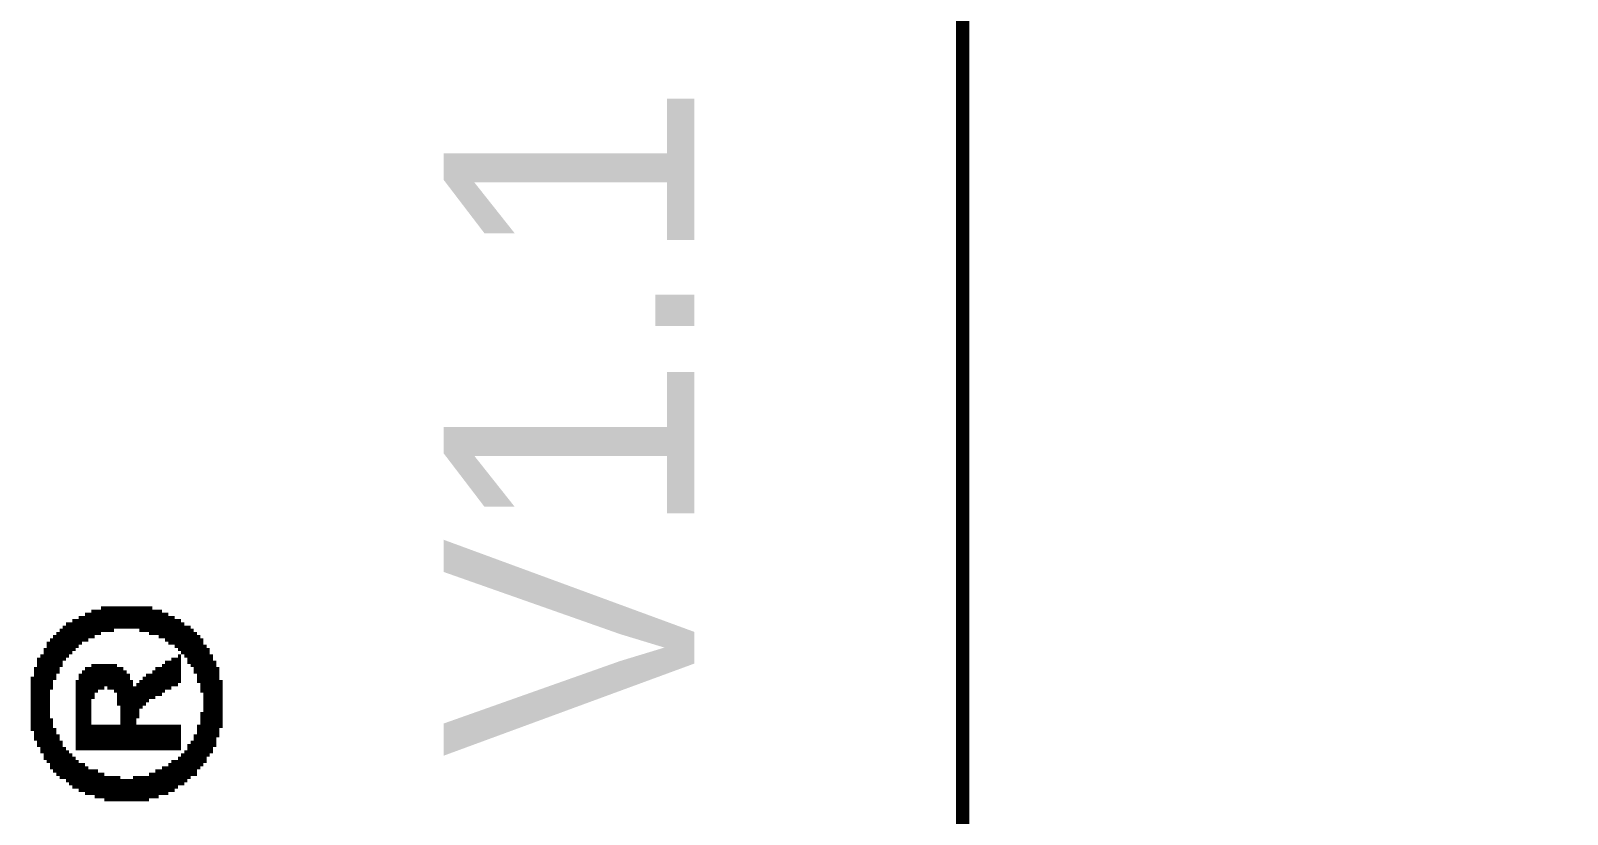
# Model space of a CAD drawing. Extents: x -3889 to 3, y -204 to 2540.
# Drawn here: x -629 to -53, y 1036 to 1330 of the extents above; entities that cross this region are included whole.
import ezdxf

# ---------------------------------------------------------------- set-up
doc = ezdxf.new("R2010")
doc.units = 0
doc.header["$MEASUREMENT"] = 0
doc.layers.add('BG_OUTLINE', color=3, linetype='CONTINUOUS')
doc.layers.add('BG_SILKSCREEN_TOP', color=1, linetype='CONTINUOUS')

msp = doc.modelspace()

# ---------------------------------------------------------------- linework, layer by layer
at = {"layer": 'BG_OUTLINE'}
msp.add_lwpolyline([(-55.119, 413.386, 5, 5, 0), (-125.985, 413.386, 5, 5, 0), (-208.662, 330.709, 5, 5, 0), (-208.662, 177.165, 5, 5, 0), (-279.528, 177.165, 5, 5, 0), (-279.528, 1791.339, 5, 5, 0), (-208.662, 1791.339, 5, 5, 0)], format="xyseb", dxfattribs=at)
at = {"layer": 'BG_SILKSCREEN_TOP'}
for points in [[(-605.797, 1101.8, 1.2, 1.2, 0), (-605.797, 1112.6, 1.2, 1.2, 0)], [(-604.597, 1103, 1.2, 1.2, 0), (-604.597, 1112.6, 1.2, 1.2, 0)], [(-603.397, 1103, 1.2, 1.2, 0), (-603.397, 1112.6, 1.2, 1.2, 0)], [(-602.197, 1104.2, 1.2, 1.2, 0), (-602.197, 1113.8, 1.2, 1.2, 0)], [(-600.997, 1104.2, 1.2, 1.2, 0), (-600.997, 1113.8, 1.2, 1.2, 0)], [(-599.797, 1104.2, 1.2, 1.2, 0), (-599.797, 1113.8, 1.2, 1.2, 0)], [(-598.597, 1104.2, 1.2, 1.2, 0), (-598.597, 1113.8, 1.2, 1.2, 0)], [(-597.397, 1105.4, 1.2, 1.2, 0), (-597.397, 1113.8, 1.2, 1.2, 0)], [(-596.197, 1105.4, 1.2, 1.2, 0), (-596.197, 1113.8, 1.2, 1.2, 0)], [(-594.997, 1105.4, 1.2, 1.2, 0), (-594.997, 1113.8, 1.2, 1.2, 0)], [(-593.797, 1105.4, 1.2, 1.2, 0), (-593.797, 1113.8, 1.2, 1.2, 0)], [(-592.597, 1105.4, 1.2, 1.2, 0), (-592.597, 1113.8, 1.2, 1.2, 0)], [(-591.397, 1105.4, 1.2, 1.2, 0), (-591.397, 1113.8, 1.2, 1.2, 0)], [(-590.197, 1105.4, 1.2, 1.2, 0), (-590.197, 1113.8, 1.2, 1.2, 0)], [(-588.997, 1105.4, 1.2, 1.2, 0), (-588.997, 1113.8, 1.2, 1.2, 0)], [(-587.797, 1104.2, 1.2, 1.2, 0), (-587.797, 1113.8, 1.2, 1.2, 0)], [(-586.597, 1104.2, 1.2, 1.2, 0), (-586.597, 1113.8, 1.2, 1.2, 0)], [(-585.397, 1104.2, 1.2, 1.2, 0), (-585.397, 1113.8, 1.2, 1.2, 0)], [(-584.197, 1103, 1.2, 1.2, 0), (-584.197, 1113.8, 1.2, 1.2, 0)], [(-582.997, 1103, 1.2, 1.2, 0), (-582.997, 1112.6, 1.2, 1.2, 0)], [(-581.797, 1103, 1.2, 1.2, 0), (-581.797, 1112.6, 1.2, 1.2, 0)], [(-580.597, 1101.8, 1.2, 1.2, 0), (-580.597, 1112.6, 1.2, 1.2, 0)], [(-616.597, 1093.4, 1.2, 1.2, 0), (-616.597, 1106.6, 1.2, 1.2, 0)], [(-615.397, 1094.6, 1.2, 1.2, 0), (-615.397, 1107.8, 1.2, 1.2, 0)], [(-614.197, 1095.8, 1.2, 1.2, 0), (-614.197, 1107.8, 1.2, 1.2, 0)], [(-612.997, 1097, 1.2, 1.2, 0), (-612.997, 1109, 1.2, 1.2, 0)], [(-611.797, 1098.2, 1.2, 1.2, 0), (-611.797, 1109, 1.2, 1.2, 0)], [(-610.597, 1099.4, 1.2, 1.2, 0), (-610.597, 1110.2, 1.2, 1.2, 0)], [(-609.397, 1100.6, 1.2, 1.2, 0), (-609.397, 1110.2, 1.2, 1.2, 0)], [(-608.197, 1100.6, 1.2, 1.2, 0), (-608.197, 1111.4, 1.2, 1.2, 0)], [(-606.997, 1101.8, 1.2, 1.2, 0), (-606.997, 1111.4, 1.2, 1.2, 0)], [(-579.397, 1101.8, 1.2, 1.2, 0), (-579.397, 1111.4, 1.2, 1.2, 0)], [(-578.197, 1100.6, 1.2, 1.2, 0), (-578.197, 1111.4, 1.2, 1.2, 0)], [(-576.997, 1099.4, 1.2, 1.2, 0), (-576.997, 1110.2, 1.2, 1.2, 0)], [(-575.797, 1099.4, 1.2, 1.2, 0), (-575.797, 1110.2, 1.2, 1.2, 0)], [(-574.597, 1098.2, 1.2, 1.2, 0), (-574.597, 1109, 1.2, 1.2, 0)], [(-573.397, 1097, 1.2, 1.2, 0), (-573.397, 1109, 1.2, 1.2, 0)], [(-572.197, 1095.8, 1.2, 1.2, 0), (-572.197, 1107.8, 1.2, 1.2, 0)], [(-570.997, 1094.6, 1.2, 1.2, 0), (-570.997, 1106.6, 1.2, 1.2, 0)], [(-569.797, 1092.2, 1.2, 1.2, 0), (-569.797, 1106.6, 1.2, 1.2, 0)], [(-621.397, 1082.6, 1.2, 1.2, 0), (-621.397, 1101.8, 1.2, 1.2, 0)], [(-620.197, 1086.2, 1.2, 1.2, 0), (-620.197, 1103, 1.2, 1.2, 0)], [(-618.997, 1088.6, 1.2, 1.2, 0), (-618.997, 1104.2, 1.2, 1.2, 0)], [(-617.797, 1091, 1.2, 1.2, 0), (-617.797, 1105.4, 1.2, 1.2, 0)], [(-568.597, 1091, 1.2, 1.2, 0), (-568.597, 1105.4, 1.2, 1.2, 0)], [(-567.397, 1088.6, 1.2, 1.2, 0), (-567.397, 1104.2, 1.2, 1.2, 0)], [(-566.197, 1085, 1.2, 1.2, 0), (-566.197, 1103, 1.2, 1.2, 0)], [(-564.997, 1081.4, 1.2, 1.2, 0), (-564.997, 1101.8, 1.2, 1.2, 0)], [(-624.997, 1058.6, 1.2, 1.2, 0), (-624.997, 1095.8, 1.2, 1.2, 0)], [(-623.797, 1056.2, 1.2, 1.2, 0), (-623.797, 1098.2, 1.2, 1.2, 0)], [(-622.597, 1055, 1.2, 1.2, 0), (-622.597, 1100.6, 1.2, 1.2, 0)], [(-573.397, 1085, 1.2, 1.2, 0), (-573.397, 1095.8, 1.2, 1.2, 0)], [(-563.797, 1055, 1.2, 1.2, 0), (-563.797, 1099.4, 1.2, 1.2, 0)], [(-562.597, 1057.4, 1.2, 1.2, 0), (-562.597, 1098.2, 1.2, 1.2, 0)], [(-561.397, 1058.6, 1.2, 1.2, 0), (-561.397, 1095.8, 1.2, 1.2, 0)], [(-627.397, 1063.4, 1.2, 1.2, 0), (-627.397, 1091, 1.2, 1.2, 0)], [(-626.197, 1061, 1.2, 1.2, 0), (-626.197, 1094.6, 1.2, 1.2, 0)], [(-609.397, 1059.8, 1.2, 1.2, 0), (-609.397, 1089.8, 1.2, 1.2, 0)], [(-608.197, 1059.8, 1.2, 1.2, 0), (-608.197, 1091, 1.2, 1.2, 0)], [(-606.997, 1059.8, 1.2, 1.2, 0), (-606.997, 1091, 1.2, 1.2, 0)], [(-605.797, 1079, 1.2, 1.2, 0), (-605.797, 1092.2, 1.2, 1.2, 0)], [(-604.597, 1081.4, 1.2, 1.2, 0), (-604.597, 1092.2, 1.2, 1.2, 0)], [(-603.397, 1082.6, 1.2, 1.2, 0), (-603.397, 1092.2, 1.2, 1.2, 0)], [(-602.197, 1082.6, 1.2, 1.2, 0), (-602.197, 1092.2, 1.2, 1.2, 0)], [(-600.997, 1083.8, 1.2, 1.2, 0), (-600.997, 1092.2, 1.2, 1.2, 0)], [(-599.797, 1082.6, 1.2, 1.2, 0), (-599.797, 1092.2, 1.2, 1.2, 0)], [(-598.597, 1082.6, 1.2, 1.2, 0), (-598.597, 1092.2, 1.2, 1.2, 0)], [(-597.397, 1081.4, 1.2, 1.2, 0), (-597.397, 1092.2, 1.2, 1.2, 0)], [(-596.197, 1076.6, 1.2, 1.2, 0), (-596.197, 1091, 1.2, 1.2, 0)], [(-594.997, 1059.8, 1.2, 1.2, 0), (-594.997, 1091, 1.2, 1.2, 0)], [(-593.797, 1059.8, 1.2, 1.2, 0), (-593.797, 1089.8, 1.2, 1.2, 0)], [(-582.997, 1079, 1.2, 1.2, 0), (-582.997, 1089.8, 1.2, 1.2, 0)], [(-581.797, 1080.2, 1.2, 1.2, 0), (-581.797, 1091, 1.2, 1.2, 0)], [(-580.597, 1080.2, 1.2, 1.2, 0), (-580.597, 1091, 1.2, 1.2, 0)], [(-579.397, 1081.4, 1.2, 1.2, 0), (-579.397, 1092.2, 1.2, 1.2, 0)], [(-578.197, 1082.6, 1.2, 1.2, 0), (-578.197, 1093.4, 1.2, 1.2, 0)], [(-576.997, 1082.6, 1.2, 1.2, 0), (-576.997, 1093.4, 1.2, 1.2, 0)], [(-575.797, 1083.8, 1.2, 1.2, 0), (-575.797, 1094.6, 1.2, 1.2, 0)], [(-574.597, 1083.8, 1.2, 1.2, 0), (-574.597, 1094.6, 1.2, 1.2, 0)], [(-560.197, 1061, 1.2, 1.2, 0), (-560.197, 1093.4, 1.2, 1.2, 0)], [(-558.997, 1064.6, 1.2, 1.2, 0), (-558.997, 1091, 1.2, 1.2, 0)], [(-628.597, 1067, 1.2, 1.2, 0), (-628.597, 1087.4, 1.2, 1.2, 0)], [(-611.797, 1059.8, 1.2, 1.2, 0), (-611.797, 1086.2, 1.2, 1.2, 0)], [(-610.597, 1059.8, 1.2, 1.2, 0), (-610.597, 1088.6, 1.2, 1.2, 0)], [(-592.597, 1059.8, 1.2, 1.2, 0), (-592.597, 1088.6, 1.2, 1.2, 0)], [(-591.397, 1059.8, 1.2, 1.2, 0), (-591.397, 1086.2, 1.2, 1.2, 0)], [(-590.197, 1059.8, 1.2, 1.2, 0), (-590.197, 1083.8, 1.2, 1.2, 0)], [(-588.997, 1071.8, 1.2, 1.2, 0), (-588.997, 1085, 1.2, 1.2, 0)], [(-587.797, 1075.4, 1.2, 1.2, 0), (-587.797, 1086.2, 1.2, 1.2, 0)], [(-586.597, 1076.6, 1.2, 1.2, 0), (-586.597, 1087.4, 1.2, 1.2, 0)], [(-585.397, 1077.8, 1.2, 1.2, 0), (-585.397, 1088.6, 1.2, 1.2, 0)], [(-584.197, 1079, 1.2, 1.2, 0), (-584.197, 1088.6, 1.2, 1.2, 0)], [(-557.797, 1068.2, 1.2, 1.2, 0), (-557.797, 1086.2, 1.2, 1.2, 0)], [(-564.997, 1053.8, 1.2, 1.2, 0), (-564.997, 1074.2, 1.2, 1.2, 0)], [(-621.397, 1052.6, 1.2, 1.2, 0), (-621.397, 1071.8, 1.2, 1.2, 0)], [(-620.197, 1051.4, 1.2, 1.2, 0), (-620.197, 1068.2, 1.2, 1.2, 0)], [(-605.797, 1059.8, 1.2, 1.2, 0), (-605.797, 1069.4, 1.2, 1.2, 0)], [(-604.597, 1059.8, 1.2, 1.2, 0), (-604.597, 1069.4, 1.2, 1.2, 0)], [(-603.397, 1059.8, 1.2, 1.2, 0), (-603.397, 1069.4, 1.2, 1.2, 0)], [(-602.197, 1059.8, 1.2, 1.2, 0), (-602.197, 1069.4, 1.2, 1.2, 0)], [(-600.997, 1059.8, 1.2, 1.2, 0), (-600.997, 1069.4, 1.2, 1.2, 0)], [(-599.797, 1059.8, 1.2, 1.2, 0), (-599.797, 1069.4, 1.2, 1.2, 0)], [(-598.597, 1059.8, 1.2, 1.2, 0), (-598.597, 1069.4, 1.2, 1.2, 0)], [(-597.397, 1059.8, 1.2, 1.2, 0), (-597.397, 1069.4, 1.2, 1.2, 0)], [(-596.197, 1059.8, 1.2, 1.2, 0), (-596.197, 1069.4, 1.2, 1.2, 0)], [(-588.997, 1059.8, 1.2, 1.2, 0), (-588.997, 1069.4, 1.2, 1.2, 0)], [(-587.797, 1059.8, 1.2, 1.2, 0), (-587.797, 1069.4, 1.2, 1.2, 0)], [(-586.597, 1059.8, 1.2, 1.2, 0), (-586.597, 1069.4, 1.2, 1.2, 0)], [(-585.397, 1059.8, 1.2, 1.2, 0), (-585.397, 1069.4, 1.2, 1.2, 0)], [(-584.197, 1059.8, 1.2, 1.2, 0), (-584.197, 1069.4, 1.2, 1.2, 0)], [(-582.997, 1059.8, 1.2, 1.2, 0), (-582.997, 1069.4, 1.2, 1.2, 0)], [(-581.797, 1059.8, 1.2, 1.2, 0), (-581.797, 1069.4, 1.2, 1.2, 0)], [(-580.597, 1059.8, 1.2, 1.2, 0), (-580.597, 1069.4, 1.2, 1.2, 0)], [(-579.397, 1059.8, 1.2, 1.2, 0), (-579.397, 1069.4, 1.2, 1.2, 0)], [(-578.197, 1059.8, 1.2, 1.2, 0), (-578.197, 1069.4, 1.2, 1.2, 0)], [(-576.997, 1059.8, 1.2, 1.2, 0), (-576.997, 1069.4, 1.2, 1.2, 0)], [(-575.797, 1059.8, 1.2, 1.2, 0), (-575.797, 1069.4, 1.2, 1.2, 0)], [(-574.597, 1059.8, 1.2, 1.2, 0), (-574.597, 1069.4, 1.2, 1.2, 0)], [(-573.397, 1059.8, 1.2, 1.2, 0), (-573.397, 1069.4, 1.2, 1.2, 0)], [(-566.197, 1052.6, 1.2, 1.2, 0), (-566.197, 1069.4, 1.2, 1.2, 0)], [(-618.997, 1050.2, 1.2, 1.2, 0), (-618.997, 1065.8, 1.2, 1.2, 0)], [(-617.797, 1049, 1.2, 1.2, 0), (-617.797, 1063.4, 1.2, 1.2, 0)], [(-616.597, 1049, 1.2, 1.2, 0), (-616.597, 1061, 1.2, 1.2, 0)], [(-569.797, 1049, 1.2, 1.2, 0), (-569.797, 1062.2, 1.2, 1.2, 0)], [(-568.597, 1050.2, 1.2, 1.2, 0), (-568.597, 1063.4, 1.2, 1.2, 0)], [(-567.397, 1050.2, 1.2, 1.2, 0), (-567.397, 1065.8, 1.2, 1.2, 0)], [(-615.397, 1047.8, 1.2, 1.2, 0), (-615.397, 1059.8, 1.2, 1.2, 0)], [(-614.197, 1046.6, 1.2, 1.2, 0), (-614.197, 1058.6, 1.2, 1.2, 0)], [(-612.997, 1045.4, 1.2, 1.2, 0), (-612.997, 1057.4, 1.2, 1.2, 0)], [(-611.797, 1045.4, 1.2, 1.2, 0), (-611.797, 1056.2, 1.2, 1.2, 0)], [(-610.597, 1044.2, 1.2, 1.2, 0), (-610.597, 1055, 1.2, 1.2, 0)], [(-609.397, 1044.2, 1.2, 1.2, 0), (-609.397, 1055, 1.2, 1.2, 0)], [(-576.997, 1044.2, 1.2, 1.2, 0), (-576.997, 1055, 1.2, 1.2, 0)], [(-575.797, 1044.2, 1.2, 1.2, 0), (-575.797, 1056.2, 1.2, 1.2, 0)], [(-574.597, 1045.4, 1.2, 1.2, 0), (-574.597, 1056.2, 1.2, 1.2, 0)], [(-573.397, 1046.6, 1.2, 1.2, 0), (-573.397, 1057.4, 1.2, 1.2, 0)], [(-572.197, 1046.6, 1.2, 1.2, 0), (-572.197, 1058.6, 1.2, 1.2, 0)], [(-570.997, 1047.8, 1.2, 1.2, 0), (-570.997, 1059.8, 1.2, 1.2, 0)], [(-608.197, 1043, 1.2, 1.2, 0), (-608.197, 1053.8, 1.2, 1.2, 0)], [(-606.997, 1043, 1.2, 1.2, 0), (-606.997, 1052.6, 1.2, 1.2, 0)], [(-605.797, 1043, 1.2, 1.2, 0), (-605.797, 1052.6, 1.2, 1.2, 0)], [(-604.597, 1041.8, 1.2, 1.2, 0), (-604.597, 1052.6, 1.2, 1.2, 0)], [(-603.397, 1041.8, 1.2, 1.2, 0), (-603.397, 1051.4, 1.2, 1.2, 0)], [(-602.197, 1041.8, 1.2, 1.2, 0), (-602.197, 1051.4, 1.2, 1.2, 0)], [(-600.997, 1040.6, 1.2, 1.2, 0), (-600.997, 1050.2, 1.2, 1.2, 0)], [(-599.797, 1040.6, 1.2, 1.2, 0), (-599.797, 1050.2, 1.2, 1.2, 0)], [(-598.597, 1040.6, 1.2, 1.2, 0), (-598.597, 1050.2, 1.2, 1.2, 0)], [(-597.397, 1040.6, 1.2, 1.2, 0), (-597.397, 1050.2, 1.2, 1.2, 0)], [(-596.197, 1040.6, 1.2, 1.2, 0), (-596.197, 1050.2, 1.2, 1.2, 0)], [(-594.997, 1040.6, 1.2, 1.2, 0), (-594.997, 1049, 1.2, 1.2, 0)], [(-593.797, 1040.6, 1.2, 1.2, 0), (-593.797, 1049, 1.2, 1.2, 0)], [(-592.597, 1040.6, 1.2, 1.2, 0), (-592.597, 1049, 1.2, 1.2, 0)], [(-591.397, 1040.6, 1.2, 1.2, 0), (-591.397, 1049, 1.2, 1.2, 0)], [(-590.197, 1040.6, 1.2, 1.2, 0), (-590.197, 1050.2, 1.2, 1.2, 0)], [(-588.997, 1040.6, 1.2, 1.2, 0), (-588.997, 1050.2, 1.2, 1.2, 0)], [(-587.797, 1040.6, 1.2, 1.2, 0), (-587.797, 1050.2, 1.2, 1.2, 0)], [(-586.597, 1040.6, 1.2, 1.2, 0), (-586.597, 1050.2, 1.2, 1.2, 0)], [(-585.397, 1040.6, 1.2, 1.2, 0), (-585.397, 1050.2, 1.2, 1.2, 0)], [(-584.197, 1041.8, 1.2, 1.2, 0), (-584.197, 1051.4, 1.2, 1.2, 0)], [(-582.997, 1041.8, 1.2, 1.2, 0), (-582.997, 1051.4, 1.2, 1.2, 0)], [(-581.797, 1041.8, 1.2, 1.2, 0), (-581.797, 1052.6, 1.2, 1.2, 0)], [(-580.597, 1043, 1.2, 1.2, 0), (-580.597, 1052.6, 1.2, 1.2, 0)], [(-579.397, 1043, 1.2, 1.2, 0), (-579.397, 1053.8, 1.2, 1.2, 0)], [(-578.197, 1043, 1.2, 1.2, 0), (-578.197, 1053.8, 1.2, 1.2, 0)]]:
    msp.add_lwpolyline(points, format="xyseb", dxfattribs=at)

# ---------------------------------------------------------------- texts
at = {"layer": 'BG_SILKSCREEN_TOP', "width": 0.978723}
msp.add_text('MKS TFT24 V1.1', height=94, rotation=90, dxfattribs=at).set_placement((-380.197, 360))

doc.saveas('drawing.dxf')
